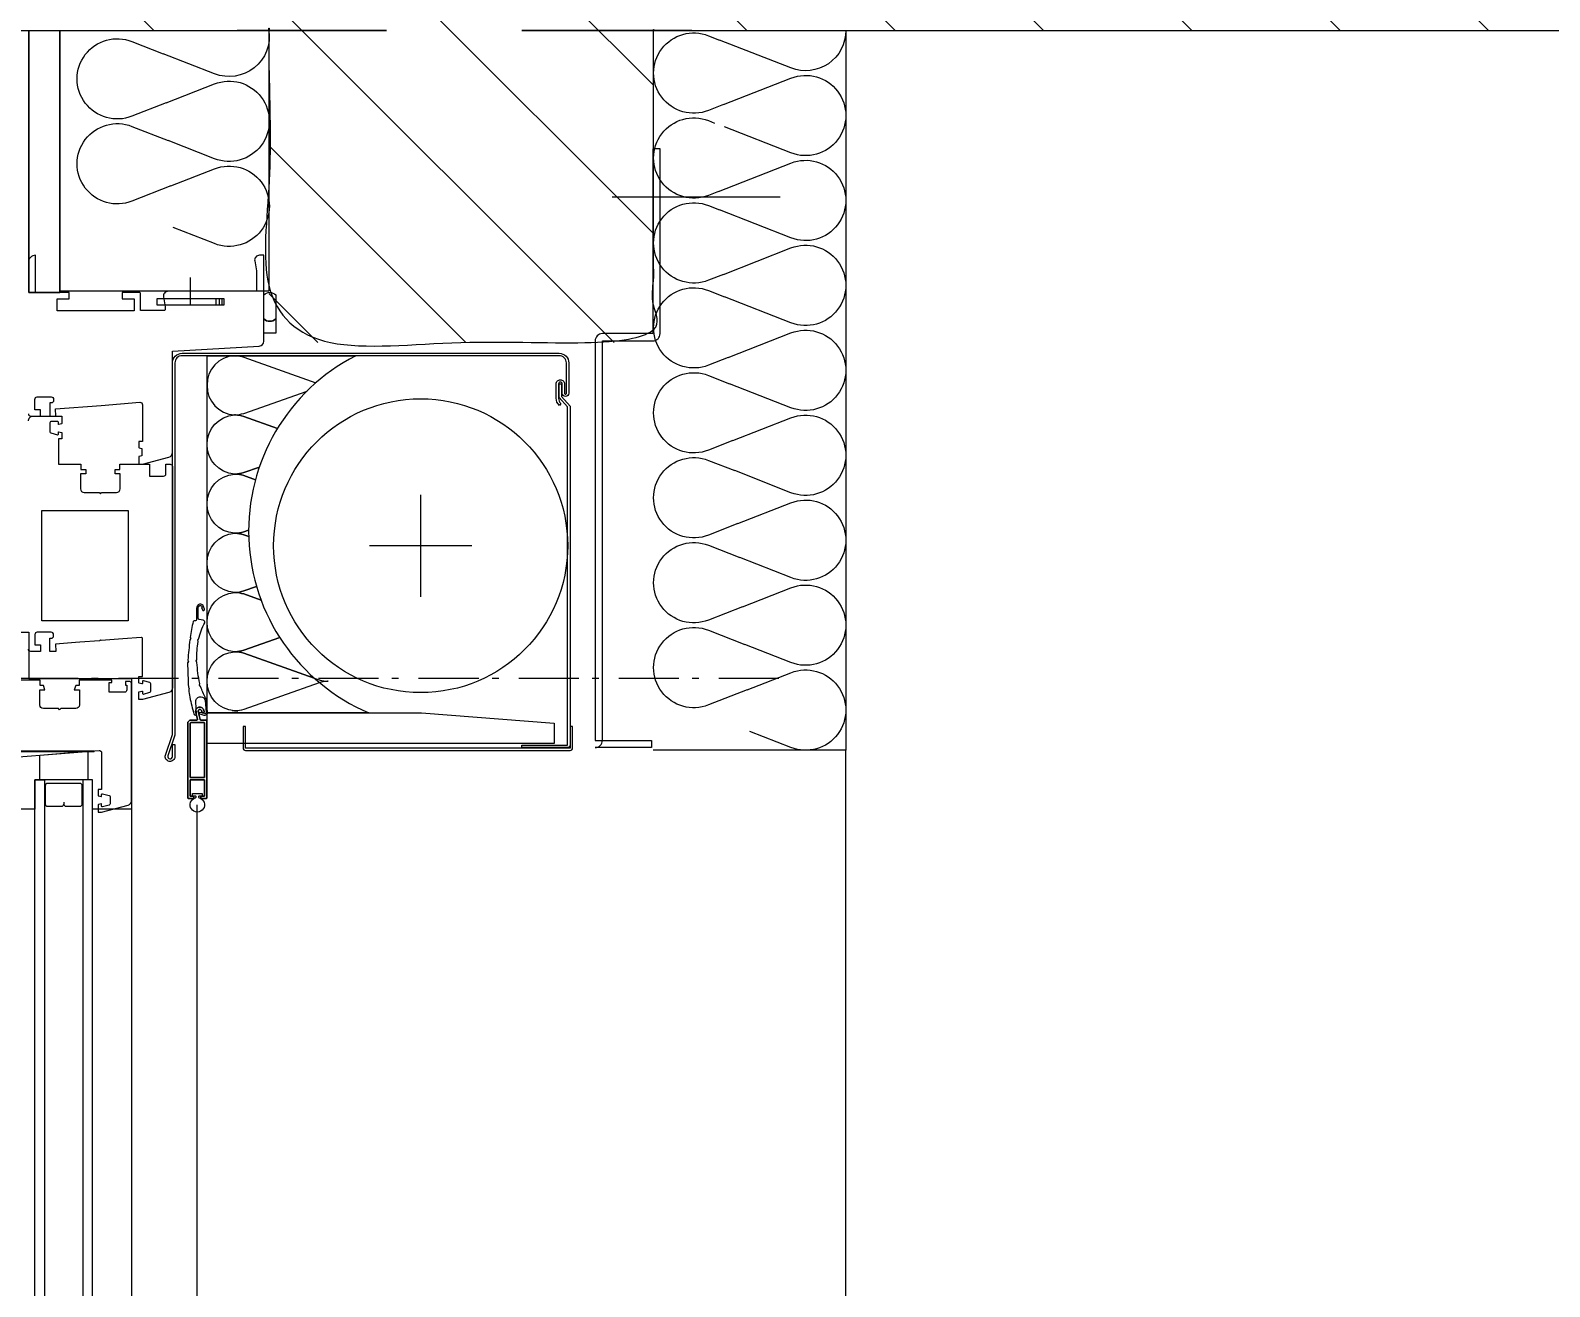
# Model space of a CAD drawing. Header units: centimetres. Extents: x -6341 to 23117, y -10090 to 8065.
# Drawn here: x 17565.6 to 17628.8, y -571.5 to -519.2 of the extents above; entities that cross this region are included whole.
import ezdxf

# ---------------------------------------------------------------- set-up
doc = ezdxf.new("R2010")
doc.units = ezdxf.units.CM
doc.header["$LTSCALE"] = 12.7
doc.header["$PDMODE"] = 1
doc.header["$PDSIZE"] = -2
doc.linetypes.add('Style de ligne -20', pattern=[0.328076, 0.19685, -0.0656, 0.021868, -0.043757])
doc.linetypes.add('VW-01', pattern=[0.83312, 0.41656, -0.41656])
doc.layers.get('0').update_dxf_attribs({"lineweight": 5})
for name, color, linetype, lineweight in [('B BATI-GO-coupé', 7, 'Continuous', 35), ('B Général', 7, 'Continuous', 5), ('C ANNOTATIONS-cotation', 7, 'Continuous', 5), ('FENETRES - vu', 7, 'Continuous', 5), ('Général', 7, 'Continuous', 5)]:
    doc.layers.add(name, color=color, linetype=linetype, lineweight=lineweight)
doc.styles.add('Arial', font='arial.ttf')
doc.styles.add('Eurostile', font='')
doc.styles.get('Eurostile').set_extended_font_data('Eurostile')
doc.dimstyles.new('100é', dxfattribs={"dimtxt": 30.30306, "dimasz": 6.232178, "dimexe": 0, "dimexo": 25, "dimgap": 1, "dimtad": 1, "dimdec": 1, "dimtxsty": 'Arial', "dimblk": 'VW_SLASH', "dimblk1": 'VW_SLASH', "dimblk2": 'VW_SLASH', "dimcen": 0, "dimdle": 10, "dimse1": 1, "dimse2": 1, "dimazin": 0, "dimtfac": 1, "dimtdec": 1, "dimtix": 1, "dimtmove": 0, "dimatfit": 0, "dimldrblk": 'VW_FILLEDARROW', "dimfxl": 1, "dimfrac": 2, "dimtolj": 1, "dimarcsym": 0})

# ---------------------------------------------------------------- blocks, each defined once
blk = doc.blocks.new('loggia+lumon')
at = {"layer": 'B Général', "color": 7, "linetype": 'Continuous', "lineweight": 5}
blk.add_open_spline([(-5356.621, 2497.925), (-5254.145, 2497.925), (-5151.669, 2497.925), (-5151.669, 2498.925), (-5151.669, 2499.925), (-5150.024, 2499.571), (-5149.669, 2497.925), (-5148.919, 2497.925), (-5148.169, 2497.925), (-5148.169, 2506.874), (-5148.169, 2515.822), (-5252.379, 2516.864), (-5356.589, 2517.907)], degree=2, knots=[0, 0, 0, 1, 1, 2, 2, 3, 3, 4, 4, 5, 5, 6, 6, 6], dxfattribs=at)
blk = doc.blocks.new('Groupe-705-1')
at = {"layer": 'FENETRES - vu', "color": 7, "lineweight": 5, "flags": 128}
for points in [[(16022.126, 4895.512, 0.068645), (16022.173, 4895.809, 0.080781), (16022.235, 4895.462), (16023.343, 4892.326, -0.080781), (16023.405, 4891.979, 0.008653), (16023.405, 4891.942, -0.391619), (16022.172, 4890.801)], [(16008.611, 4891.999, -0.076554), (16008.673, 4892.326), (16009.736, 4895.336)], [(16022.04, 4895.264), (16021.002, 4892.326, 0.080781), (16020.94, 4891.98, 0.080781), (16020.877, 4892.326), (16020.347, 4893.826)], [(16022.172, 4890.801, -0.391649), (16020.94, 4891.942, 0.008653), (16020.94, 4891.98, -0.080781), (16021.002, 4892.326), (16022.04, 4895.264)], [(16022.04, 4895.264), (16022.11, 4895.462, 0.012068), (16022.126, 4895.512)], [(16022.229, 4895.482, 0.00473), (16022.235, 4895.462), (16023.343, 4892.326, -0.080781), (16023.405, 4891.979, -0.022561), (16023.412, 4892.078)], [(16011.637, 4893.736), (16011.139, 4892.327, 0.080781), (16011.076, 4891.98, 0.080781), (16011.013, 4892.327), (16010.082, 4894.964)], [(16013.249, 4892.978), (16013.479, 4892.326, -0.080781), (16013.542, 4891.98, 0.008653), (16013.542, 4891.942, -0.391634), (16012.309, 4890.802, -0.391634), (16011.076, 4891.942, 0.008653), (16011.076, 4891.98, -0.080781), (16011.139, 4892.327), (16011.637, 4893.736)], [(16020.347, 4893.826), (16020.877, 4892.326, -0.080781), (16020.94, 4891.98, 0.008653), (16020.94, 4891.942, -0.391634), (16019.707, 4890.801, -0.391634), (16018.474, 4891.942, 0.008653), (16018.474, 4891.98, -0.080781), (16018.536, 4892.326), (16018.792, 4893.05)], [(16013.778, 4892.816), (16013.605, 4892.326, 0.080781), (16013.542, 4891.98, 0.080781), (16013.479, 4892.326), (16013.249, 4892.978)], [(16015.872, 4892.532), (16015.945, 4892.326, -0.080781), (16016.008, 4891.98, 0.008653), (16016.008, 4891.942, -0.391634), (16014.775, 4890.801, -0.391634), (16013.542, 4891.942, 0.008653), (16013.542, 4891.98, -0.080781), (16013.605, 4892.326), (16013.778, 4892.816)], [(16016.145, 4892.536), (16016.07, 4892.326, 0.080781), (16016.008, 4891.98, 0.080781), (16015.945, 4892.326), (16015.872, 4892.532)], [(16018.222, 4892.861), (16018.411, 4892.326, -0.080781), (16018.474, 4891.98, 0.008653), (16018.474, 4891.942, -0.391634), (16017.241, 4890.801, -0.391634), (16016.008, 4891.942, 0.008653), (16016.008, 4891.98, -0.080781), (16016.07, 4892.326), (16016.145, 4892.536)], [(16018.792, 4893.05), (16018.536, 4892.326, 0.080781), (16018.474, 4891.98, 0.080781), (16018.411, 4892.326), (16018.222, 4892.861)], [(16008.61, 4891.962, -0.008471), (16008.611, 4891.999)], [(16008.61, 4891.962, 0.003455), (16008.611, 4891.945)], [(16008.611, 4891.945, 0.409755), (16009.843, 4890.802, 0.408492), (16011.076, 4891.942)], [(16023.412, 4892.078, 0.022561), (16023.405, 4891.979, -0.008653), (16023.405, 4891.942, 0.022591), (16023.412, 4891.843)]]:
    blk.add_lwpolyline(points, format="xyb", dxfattribs=at)
for points in [[(16022.173, 4895.846, 0.008653), (16022.173, 4895.809, 0.008653), (16022.173, 4895.846)], [(16011.076, 4891.98, 0.008653), (16011.076, 4891.942, 0.008653), (16011.076, 4891.98)], [(16013.542, 4891.98, 0.008653), (16013.542, 4891.942, 0.008653), (16013.542, 4891.98)], [(16016.008, 4891.98, 0.008653), (16016.008, 4891.942, 0.008653), (16016.008, 4891.98)], [(16018.474, 4891.98, 0.008653), (16018.474, 4891.942, 0.008653), (16018.474, 4891.98)], [(16020.94, 4891.98, 0.008653), (16020.94, 4891.942, 0.008653), (16020.94, 4891.98)], [(16023.405, 4891.979, 0.008653), (16023.405, 4891.942, 0.008653), (16023.405, 4891.979)]]:
    blk.add_lwpolyline(points, format="xyb", close=True, dxfattribs=at)
blk = doc.blocks.new('Groupe-706-1')
at = {"layer": 'FENETRES - vu', "lineweight": 5, "flags": 128}
blk.add_lwpolyline([(16023.485, 4890.801), (16008.611, 4890.801), (16008.611, 4896.988, 0.290703), (16016.221, 4892.538, 0.290703), (16023.485, 4897.534)], format="xyb", close=True, dxfattribs=at)
at = {"layer": 'FENETRES - vu', "color": 7}
blk.add_blockref('Groupe-705-1', (0, 0), dxfattribs=at)
blk = doc.blocks.new('Groupe-707-1')
at = {"layer": 'FENETRES - vu', "lineweight": 5}
for p, q in [((16016.525, 4901.819), (16016.525, 4897.569)), ((16018.65, 4899.694), (16014.4, 4899.694))]:
    blk.add_line(p, q, dxfattribs=at)
at = {"layer": 'FENETRES - vu', "lineweight": 5, "flags": 128}
blk.add_lwpolyline([(16024.76, 4905.251), (16024.76, 4890.801), (16023.485, 4890.801), (16023.485, 4899.726), (16023.91, 4905.251)], close=True, dxfattribs=at)
at = {"layer": 'FENETRES - vu', "lineweight": 5}
blk.add_circle((16016.525, 4899.694), 6.12, dxfattribs=at)
at = {"layer": 'FENETRES - vu', "color": 7}
blk.add_blockref('Groupe-706-1', (0, 0), dxfattribs=at)
blk = doc.blocks.new('Groupe-710-1')
at = {"layer": 'B BATI-GO-coupé', "linetype": 'Continuous', "lineweight": 5}
blk.add_line((16025.042, 4917.377), (16238.06, 4917.377), dxfattribs=at)
at = {"layer": 'B Général', "color": 7, "lineweight": 5}
for p, q in [((16001.991, 4907.662), (16001.991, 4914.662)), ((16027.14, 4887.662), (16233.06, 4887.662))]:
    blk.add_line(p, q, dxfattribs=at)
at = {"layer": 'B Général', "color": 7, "linetype": 'Continuous', "lineweight": 5}
for p, q in [((16006.499, 4891.426), (16006.249, 4891.426)), ((16006.499, 4891.315), (16006.249, 4891.315)), ((16006.499, 4891.18), (16006.249, 4891.18)), ((16078.82, 4890.395), (16027.32, 4890.395))]:
    blk.add_line(p, q, dxfattribs=at)
at = {"layer": 'B Général', "lineweight": 5}
blk.add_line((16006.499, 4890.114), (16005.36, 4890.114), dxfattribs=at)
at = {"layer": 'B Général', "color": 7, "lineweight": 5, "flags": 128}
for points in [[(15999.991, 4909.362), (16007.691, 4909.362), (16007.691, 4907.259, 0.414214), (16007.991, 4906.959), (16024.637, 4906.959), (16024.637, 4909.302), (16024.937, 4909.302), (16024.937, 4906.959, 0.414214), (16024.637, 4907.259), (16007.991, 4907.259), (16007.991, 4909.362, 0.414214), (16007.691, 4909.662), (15999.991, 4909.662)], [(16006.079, 4893.662), (16007.079, 4893.662, -0.4), (16007.079, 4893.162), (16006.079, 4893.162, -0.4), (16006.079, 4893.662)]]:
    blk.add_lwpolyline(points, format="xyb", close=True, dxfattribs=at)
at = {"layer": 'B Général', "color": 7, "linetype": 'Continuous', "lineweight": 5, "flags": 128}
for points in [[(16008.611, 4889.762, 0.414214), (16008.911, 4889.462), (16024.411, 4889.462), (16025.279, 4889.167, 0.463007), (16025.409, 4889.246, 0.463007), (16025.311, 4889.362), (16024.811, 4889.362), (16024.811, 4889.462), (16025.311, 4889.462, -0.463007), (16025.508, 4889.23, -0.463007), (16025.246, 4889.073), (16024.394, 4889.362), (16008.911, 4889.362, -0.414214), (16008.511, 4889.762), (16008.511, 4905.462, -0.414214), (16008.911, 4905.862), (16010.171, 4905.862, -0.414214), (16010.311, 4905.722, -0.414214), (16010.171, 4905.583), (16009.786, 4905.583, 0.414214), (16009.711, 4905.508, 0.414214), (16009.786, 4905.433), (16010.386, 4905.433, 0.2215), (16010.605, 4905.535), (16010.681, 4905.47, -0.2215), (16010.386, 4905.333), (16009.786, 4905.333, -0.414214), (16009.611, 4905.508, -0.414214), (16009.786, 4905.683), (16010.171, 4905.683, 0.414214), (16010.211, 4905.722, 0.414214), (16010.171, 4905.762), (16008.911, 4905.762, 0.414214), (16008.611, 4905.462)], [(16010.745, 4905.812), (16010.347, 4905.458), (16009.786, 4905.458), (16009.786, 4905.558), (16010.308, 4905.558), (16010.707, 4905.912), (16024.837, 4905.912, -0.414214), (16024.937, 4905.812), (16024.937, 4903.912), (16024.837, 4903.912), (16024.837, 4905.812)], [(16024.953, 4894.167), (16024.953, 4892.405, -0.414214), (16024.95, 4892.402), (16024.053, 4892.402), (16024.053, 4892.302), (16024.95, 4892.302, 0.414214), (16025.053, 4892.405), (16025.053, 4894.167), (16025.053, 4905.921, 0.414214), (16024.953, 4906.021), (16024.053, 4906.021), (16024.053, 4905.921), (16024.953, 4905.921)], [(16007.079, 4893.662), (16007.679, 4893.662), (16007.679, 4893.162), (16007.079, 4893.162, 0.4)], [(16023.816, 4890.795, 0.414214), (16023.786, 4890.765), (16023.786, 4890.542, -0.365338), (16023.758, 4890.509), (16023.428, 4890.425, -0.414214), (16023.348, 4890.505, -0.414214), (16023.428, 4890.585), (16023.459, 4890.585, 0.414214), (16023.489, 4890.615), (16023.489, 4890.645, 0.414214), (16023.459, 4890.675), (16023.428, 4890.675, 0.414214), (16023.253, 4890.5, 0.414214), (16023.428, 4890.325), (16023.747, 4890.407, -0.464839), (16023.786, 4890.374), (16023.786, 4890.145, 0.414214), (16023.936, 4889.995), (16027.023, 4889.995, 0.414214), (16027.053, 4890.025), (16027.053, 4890.205, 0.414214), (16027.013, 4890.245), (16026.993, 4890.245, 0.414214), (16026.953, 4890.205), (16026.953, 4890.095), (16026.277, 4890.095), (16026.277, 4890.695), (16026.953, 4890.695), (16026.953, 4890.585, 0.414214), (16026.993, 4890.545), (16027.013, 4890.545, 0.414214), (16027.053, 4890.585), (16027.053, 4890.765, 0.414214), (16027.023, 4890.795)], [(16023.786, 4890.145), (16023.786, 4890.374, 0.464839), (16023.747, 4890.407), (16023.428, 4890.325, -0.414214), (16023.253, 4890.5, -0.414214), (16023.428, 4890.675), (16023.459, 4890.675, -0.414214), (16023.489, 4890.645), (16023.489, 4890.615, -0.414214), (16023.459, 4890.585), (16023.428, 4890.585, 0.414214), (16023.348, 4890.505, 0.414214), (16023.428, 4890.425), (16023.758, 4890.509, 0.365338), (16023.786, 4890.542), (16023.786, 4890.765, -0.414214), (16023.816, 4890.795), (16027.023, 4890.795, -0.414214), (16027.053, 4890.765), (16027.053, 4890.585, -0.414214), (16027.013, 4890.545), (16026.993, 4890.545, -0.414214), (16026.953, 4890.585), (16026.953, 4890.695), (16026.277, 4890.695), (16026.277, 4890.095), (16026.953, 4890.095), (16026.953, 4890.205, -0.414214), (16026.993, 4890.245), (16027.013, 4890.245, -0.414214), (16027.053, 4890.205), (16027.053, 4890.025, -0.414214), (16027.023, 4889.995), (16023.936, 4889.995, -0.414214)], [(16023.936, 4890.095, -0.414214), (16023.886, 4890.145), (16023.886, 4890.662, -0.414214), (16023.92, 4890.695), (16026.177, 4890.695), (16026.177, 4890.095)], [(16026.177, 4890.095), (16026.177, 4890.695), (16023.92, 4890.695, 0.414214), (16023.886, 4890.662), (16023.886, 4890.145, 0.414214), (16023.936, 4890.095)], [(16026.853, 4890.195), (16026.853, 4890.595), (16026.953, 4890.595), (16026.953, 4890.475, 0.414214), (16026.983, 4890.445), (16027, 4890.445, 0.344183), (16027.029, 4890.468, -0.52416), (16027.49, 4890.642, -0.52416), (16027.49, 4890.148, -0.52416), (16027.029, 4890.322, 0.344183), (16027, 4890.345), (16026.983, 4890.345, 0.414214), (16026.953, 4890.315), (16026.953, 4890.195)]]:
    blk.add_lwpolyline(points, format="xyb", close=True, dxfattribs=at)
for points in [[(15995.06, 4884.678), (15995.06, 4893.378), (16005.929, 4893.378), (16005.929, 4884.678)], [(16006.499, 4891.512), (16006.249, 4891.512), (16006.249, 4888.716), (16006.499, 4888.716)], [(16019.659, 4883.922), (16015.059, 4883.922), (16015.059, 4887.522), (16019.659, 4887.522)], [(16026.524, 4885.637), (16026.524, 4885.607), (16027.284, 4885.607), (16027.284, 4885.637)], [(15995.06, 4883.378), (15995.06, 4884.678), (16005.979, 4884.678), (16005.979, 4883.378)], [(16027.284, 4884.037), (16027.284, 4884.067), (16026.524, 4884.067), (16026.524, 4884.037)]]:
    blk.add_lwpolyline(points, close=True, dxfattribs=at)
for points in [[(16011.029, 4883.362, 0.414214), (16011.129, 4883.462), (16011.129, 4883.862), (16010.859, 4883.862), (16010.859, 4883.632), (16010.429, 4883.632, -0.414214), (16010.329, 4883.732), (16010.329, 4884.312, -0.414214), (16010.429, 4884.412), (16010.479, 4884.412, -0.414214), (16010.579, 4884.312), (16010.579, 4884.262), (16011.129, 4884.262), (16011.129, 4884.512), (16010.829, 4884.486), (16010.679, 4886.39), (16010.552, 4888.004, -0.437409), (16010.651, 4888.112), (16012.179, 4888.112), (16012.179, 4887.962), (16012.429, 4887.962, 0.339454), (16012.448, 4887.977), (16012.478, 4888.087), (16012.779, 4888.087), (16012.809, 4887.977, 0.339454), (16012.828, 4887.962), (16013.129, 4887.962), (16013.129, 4888.112), (16012.833, 4889.214, 0.339454), (16012.64, 4889.362), (16008.429, 4889.362), (16008.211, 4892.974, 0.396669), (16008.011, 4893.162), (16004.429, 4893.162), (16004.429, 4892.982, 0.468969), (16004.665, 4892.786), (16005.079, 4892.862), (16005.929, 4892.862), (16005.929, 4889.362), (16005.929, 4889.182, 0.468969), (16006.165, 4888.986), (16006.579, 4889.062), (16006.679, 4889.062, -0.414214), (16006.729, 4889.012), (16006.729, 4888.032), (16006.029, 4888.032, 0.414214), (16005.979, 4887.982), (16005.979, 4887.262), (16006.249, 4887.262), (16006.249, 4887.762), (16006.749, 4887.762), (16006.749, 4886.362), (16006.749, 4884.562), (16006.249, 4884.562), (16006.249, 4885.062), (16005.979, 4885.062), (16005.979, 4883.662), (16004.429, 4883.662, 0.414214), (16004.729, 4883.362)], [(16019.084, 4890.606), (16019.093, 4890.577), (16019.095, 4890.577), (16019.193, 4890.608, 0.414174), (16019.223, 4890.665, 0.414185), (16019.167, 4890.694), (16019.057, 4890.66, 0.414201), (16018.965, 4890.484, 0.331865), (16019.13, 4890.365), (16019.61, 4890.368, -0.41404), (16019.66, 4890.319), (16019.652, 4890.28, 0.058942), (16019.652, 4890.268, 0.330261), (16019.689, 4890.222, 0.022246), (16020.347, 4890.099), (16020.397, 4890.122), (16020.447, 4890.084, 0.008901), (16021.293, 4890.004), (16021.343, 4890.03), (16021.393, 4889.997, 0.495603), (16021.407, 4889.991, 0.01102), (16022.416, 4890.028), (16022.466, 4890.062), (16022.516, 4890.037, 0.034922), (16022.835, 4890.088, 0.026569), (16023.54, 4890.258), (16023.547, 4890.26, 0.321867), (16023.581, 4890.307, 0.401241), (16023.533, 4890.357), (16023.034, 4890.336), (16023.01, 4890.335, -0.424456), (16022.813, 4890.524), (16022.813, 4890.551, -0.341677), (16022.97, 4890.722), (16023.457, 4890.764, -0.538894), (16023.52, 4890.686), (16023.519, 4890.682), (16023.474, 4890.512, 0.49336), (16023.503, 4890.474, 0.339236), (16023.532, 4890.497), (16023.577, 4890.666), (16023.577, 4890.67, 0.530516), (16023.452, 4890.824), (16022.962, 4890.782, 0.114166), (16022.858, 4890.739, -0.042765), (16022.394, 4890.535), (16022.34, 4890.485), (16022.268, 4890.495, -0.037634), (16021.386, 4890.381), (16021.326, 4890.348), (16021.274, 4890.375, -0.05236), (16020.515, 4890.431), (16020.46, 4890.412), (16020.418, 4890.452, -0.061865), (16019.731, 4890.706, 0.438041), (16019.631, 4890.644), (16019.597, 4890.468, -0.357418), (16019.548, 4890.428), (16019.129, 4890.425, -0.333034), (16019.022, 4890.502, -0.414252), (16019.075, 4890.603), (16019.084, 4890.606)], [(16011.329, 4883.362, -0.414214), (16011.129, 4883.562), (16011.129, 4884.762), (16011.429, 4884.762, -0.339454), (16011.448, 4884.747), (16011.478, 4884.637, -0.493145), (16011.459, 4884.612), (16011.384, 4884.612, 0.414214), (16011.354, 4884.582), (16011.354, 4884.312, 0.414214), (16011.404, 4884.262), (16011.781, 4884.262, 0.339454), (16011.829, 4884.299), (16011.903, 4884.574, 0.493145), (16011.874, 4884.612), (16011.799, 4884.612, -0.493145), (16011.779, 4884.637), (16011.809, 4884.747, -0.339454), (16011.828, 4884.762), (16012.079, 4884.762), (16012.079, 4884.612), (16013.129, 4884.612), (16013.129, 4885.552), (16013.349, 4885.552), (16013.349, 4885.752), (16013.529, 4885.752), (16013.529, 4885.537), (16014.159, 4885.537, 0.414214), (16014.309, 4885.687), (16014.309, 4886.312), (16014.359, 4886.362), (16014.309, 4886.412), (16014.309, 4887.037, 0.414214), (16014.159, 4887.187), (16013.529, 4887.187), (16013.529, 4886.972), (16013.349, 4886.972), (16013.349, 4887.172), (16013.129, 4887.172), (16013.129, 4888.322), (16013.129, 4888.412), (16013.629, 4888.412), (16013.629, 4888.992, 0.414214), (16013.529, 4889.092), (16013.129, 4889.092), (16013.129, 4889.262, -0.414214), (16013.229, 4889.362), (16014.129, 4889.362), (16022.44, 4889.362, -0.339454), (16022.633, 4889.214), (16022.929, 4888.112), (16022.929, 4887.962), (16022.628, 4887.962, -0.339454), (16022.609, 4887.977), (16022.579, 4888.087, -0.493145), (16022.599, 4888.112), (16022.674, 4888.112, 0.493145), (16022.703, 4888.15), (16022.629, 4888.425, 0.339454), (16022.581, 4888.462), (16022.277, 4888.462, 0.339454), (16022.228, 4888.425), (16022.155, 4888.15, 0.493145), (16022.184, 4888.112), (16022.259, 4888.112, -0.493145), (16022.278, 4888.087), (16022.248, 4887.977, -0.339454), (16022.229, 4887.962), (16021.979, 4887.962), (16021.979, 4888.112), (16020.397, 4888.112, 0.437459), (16020.347, 4888.058), (16020.408, 4887.292), (16020.422, 4887.112), (16020.479, 4886.39), (16020.451, 4886.362), (16020.484, 4886.33), (16020.548, 4885.512), (16020.562, 4885.332), (16020.629, 4884.486), (16020.929, 4884.512), (16020.929, 4884.262), (16020.379, 4884.262), (16020.379, 4884.312, 0.414214), (16020.279, 4884.412), (16020.229, 4884.412, 0.414214), (16020.129, 4884.312), (16020.129, 4883.732, 0.414214), (16020.229, 4883.632), (16020.659, 4883.632), (16020.659, 4883.862), (16020.929, 4883.862), (16020.929, 4883.462, -0.414214), (16020.829, 4883.362)], [(16025.329, 4882.786), (16025.052, 4886.304, -0.209139), (16025.078, 4886.38, -0.209139), (16025.151, 4886.412), (16026.679, 4886.412), (16026.679, 4886.262), (16026.929, 4886.262, 0.339454), (16026.948, 4886.277), (16026.978, 4886.387, 0.233167), (16026.974, 4886.404, 0.233167), (16026.959, 4886.412), (16026.884, 4886.412, -0.233167), (16026.86, 4886.424, -0.233167), (16026.855, 4886.45), (16026.928, 4886.725, -0.339454), (16026.977, 4886.762), (16027.281, 4886.762, -0.339454), (16027.329, 4886.725), (16027.403, 4886.45, -0.233167), (16027.397, 4886.424, -0.233167), (16027.374, 4886.412), (16027.299, 4886.412, 0.233167), (16027.283, 4886.404, 0.233167), (16027.279, 4886.387), (16027.309, 4886.277, 0.339454), (16027.328, 4886.262), (16027.629, 4886.262), (16027.629, 4886.412), (16027.333, 4887.514, 0.339454), (16027.14, 4887.662), (16022.279, 4887.662, 0.198912), (16022.208, 4887.633, 0.198912), (16022.179, 4887.562), (16022.179, 4887.412), (16022.329, 4887.412), (16022.329, 4887.462), (16022.529, 4887.462, -0.414214), (16022.629, 4887.362), (16022.629, 4886.732), (16022.229, 4886.732), (16022.229, 4886.832), (16022.129, 4886.832), (16022.129, 4885.472), (16022.349, 4885.472), (16022.349, 4885.338), (16022.529, 4885.272), (16022.529, 4885.487), (16023.159, 4885.487, -0.414214), (16023.309, 4885.337), (16023.309, 4884.712), (16023.359, 4884.662), (16023.309, 4884.612), (16023.309, 4883.987, -0.414214), (16023.159, 4883.837), (16022.529, 4883.837), (16022.529, 4884.052), (16022.349, 4883.987), (16022.349, 4883.852), (16022.129, 4883.852), (16022.129, 4883.062)]]:
    blk.add_lwpolyline(points, format="xyb", dxfattribs=at)
at = {"layer": 'B Général', "lineweight": 5, "flags": 128}
for points in [[(16027.503, 4886.037), (16026.272, 4886.037), (16026.272, 4883.637), (16027.503, 4883.637), (16027.503, 4881.662), (16020.129, 4881.662), (16020.129, 4883.378), (16022.06, 4883.378), (16022.06, 4887.662), (16027.503, 4887.662)], [(16025.088, 4885.837), (16026.272, 4885.837), (16026.272, 4883.837), (16025.246, 4883.837)]]:
    blk.add_lwpolyline(points, close=True, dxfattribs=at)
at = {"layer": 'B Général', "color": 7, "lineweight": 5, "flags": 128}
for points in [[(16026.272, 4886.037), (16026.272, 4885.637), (16232.272, 4885.637), (16232.272, 4886.037)], [(16027.284, 4885.637), (16027.284, 4885.607), (16026.524, 4885.607), (16026.524, 4885.637)], [(16026.272, 4883.637), (16026.272, 4884.037), (16232.272, 4884.037), (16232.272, 4883.637)]]:
    blk.add_lwpolyline(points, close=True, dxfattribs=at)
blk.add_lwpolyline([(16027.211, 4884.837), (16027.284, 4884.837, 0.414214), (16027.379, 4884.932), (16027.379, 4885.512, 0.414214), (16027.284, 4885.607), (16026.524, 4885.607, 0.414214), (16026.429, 4885.512), (16026.429, 4884.162, 0.414214), (16026.524, 4884.067), (16027.284, 4884.067, 0.414214), (16027.379, 4884.162), (16027.379, 4884.742, 0.414214), (16027.284, 4884.837)], format="xyb", dxfattribs=at)
blk.add_lwpolyline([(15995.06, 4883.378), (16005.979, 4883.378), (16005.979, 4884.678), (15995.06, 4884.678)], dxfattribs=at)
at = {"layer": 'FENETRES - vu', "color": 7}
blk.add_blockref('Groupe-707-1', (0, 0), dxfattribs=at)
blk = doc.blocks.new('Groupe-711-1')
at = {"layer": 'B Général', "color": 7, "linetype": 'Continuous', "lineweight": 5}
for p, q in [((15995.061, 4917.391), (16025.043, 4917.391)), ((15995.061, 4912.115), (15995.061, 4917.391)), ((16025.043, 4917.389), (16025.043, 4909.366)), ((16012.97, 4911.674), (16013.397, 4912.765)), ((16016.508, 4911.674), (16017.017, 4912.974)), ((16020.046, 4911.674), (16020.637, 4913.183)), ((15995.281, 4911.674), (15995.463, 4912.139)), ((16002.356, 4911.674), (16002.538, 4912.139)), ((16005.894, 4911.674), (16006.158, 4912.347)), ((16009.432, 4911.674), (16009.778, 4912.556)), ((15998.819, 4911.674), (15998.919, 4911.93)), ((15995.061, 4888.921), (15995.061, 4893.375)), ((15995.522, 4887.677), (15996.031, 4888.977)), ((15999.06, 4887.677), (15999.651, 4889.185))]:
    blk.add_line(p, q, dxfattribs=at)
at = {"layer": 'B Général', "color": 7, "linetype": 'Continuous', "lineweight": 5, "flags": 128}
for points in [[(15995.061, 4917.391, -0.248596), (15996.448, 4916.665, -0.248596), (15996.626, 4915.109), (15995.463, 4912.139)], [(15998.153, 4912.294), (15997.05, 4915.109, -0.335878), (15997.597, 4917.052, -0.335878), (15999.617, 4917.052, -0.335878), (16000.164, 4915.109), (15999.082, 4912.347)], [(16001.769, 4912.094), (16000.588, 4915.109, -0.335878), (16001.135, 4917.052, -0.335878), (16003.154, 4917.052, -0.335878), (16003.702, 4915.109), (16002.538, 4912.139)], [(16005.228, 4912.294), (16004.125, 4915.109, -0.335878), (16004.673, 4917.052, -0.335878), (16006.692, 4917.052, -0.335878), (16007.24, 4915.109), (16006.158, 4912.347)], [(16008.688, 4912.493), (16007.663, 4915.109, -0.335878), (16008.211, 4917.052, -0.335878), (16010.23, 4917.052, -0.335878), (16010.778, 4915.109), (16009.778, 4912.556)], [(16012.148, 4912.693), (16011.201, 4915.109, -0.335878), (16011.749, 4917.052, -0.335878), (16013.768, 4917.052, -0.335878), (16014.316, 4915.109), (16013.397, 4912.765)], [(16015.607, 4912.892), (16014.739, 4915.109, -0.335878), (16015.287, 4917.052, -0.335878), (16017.306, 4917.052, -0.335878), (16017.854, 4915.109), (16017.017, 4912.974)], [(16019.067, 4913.092), (16018.277, 4915.109, -0.335878), (16018.825, 4917.052, -0.335878), (16020.844, 4917.052, -0.335878), (16021.392, 4915.109), (16020.637, 4913.183)], [(16022.527, 4913.292), (16021.815, 4915.109, -0.335878), (16022.362, 4917.052, -0.335878), (16024.382, 4917.052, -0.335878), (16024.929, 4915.109), (16024.257, 4913.391)], [(16012.148, 4912.693), (16012.547, 4911.674, -0.335878), (16011.999, 4909.73, -0.335878), (16009.98, 4909.73, -0.335878), (16009.432, 4911.674)], [(16015.607, 4912.892), (16016.085, 4911.674, -0.335878), (16015.537, 4909.73, -0.335878), (16013.518, 4909.73, -0.335878), (16012.97, 4911.674)], [(16019.067, 4913.092), (16019.623, 4911.674, -0.335878), (16019.075, 4909.73, -0.335878), (16017.056, 4909.73, -0.335878), (16016.508, 4911.674)], [(16022.527, 4913.292), (16023.16, 4911.674, -0.335878), (16022.613, 4909.73, -0.335878), (16020.593, 4909.73, -0.335878), (16020.046, 4911.674)], [(15998.153, 4912.294), (15998.395, 4911.674, -0.335878), (15997.848, 4909.73, -0.335878), (15995.828, 4909.73, -0.335878), (15995.281, 4911.674)], [(16001.769, 4912.094), (16001.933, 4911.674, -0.335878), (16001.386, 4909.73, -0.335878), (15999.366, 4909.73, -0.335878), (15998.819, 4911.674)], [(16005.228, 4912.294), (16005.471, 4911.674, -0.335878), (16004.923, 4909.73, -0.335878), (16002.904, 4909.73, -0.335878), (16002.356, 4911.674)], [(16008.688, 4912.493), (16009.009, 4911.674, -0.335878), (16008.461, 4909.73, -0.335878), (16006.442, 4909.73, -0.335878), (16005.894, 4911.674)], [(15995.061, 4893.375, -0.267898), (15996.618, 4892.765, -0.267898), (15996.868, 4891.111), (15996.031, 4888.977)], [(15998.081, 4889.095), (15997.291, 4891.111, -0.335878), (15997.838, 4893.055, -0.335878), (15999.858, 4893.055, -0.335878), (16000.405, 4891.111), (15999.651, 4889.185)], [(16001.541, 4889.294), (16000.829, 4891.111, -0.335878), (16001.376, 4893.055, -0.335878), (16003.396, 4893.055, -0.335878), (16003.943, 4891.111), (16003.27, 4889.394)], [(16001.541, 4889.294), (16002.174, 4887.677, -0.335878), (16001.627, 4885.733, -0.335878), (15999.607, 4885.733, -0.335878), (15999.06, 4887.677)], [(15998.081, 4889.095), (15998.636, 4887.677, -0.335878), (15998.089, 4885.733, -0.335878), (15996.07, 4885.733, -0.335878), (15995.522, 4887.677)]]:
    blk.add_lwpolyline(points, format="xyb", dxfattribs=at)
blk = doc.blocks.new('Groupe-762-1')
at = {"layer": 'B Général', "linetype": 'Continuous', "lineweight": 5}
h = blk.add_hatch(dxfattribs=at)
h.set_pattern_fill('45_0_15_52', style=0, pattern_type=2)
h.set_pattern_definition([(45, (0, 0), (3.5277778, -2.6458333), [])])
h.paths.add_polyline_path([(16836.06, 3263.389), (16839.073, 3263.389), (16839.073, 3247.389), (16738.56, 3247.389), (16738.56, 3263.392), (16806.06, 3263.392), (16806.06, 3786.445), (16811.06, 3786.445), (16811.06, 4134.323), (16549.06, 4134.323), (16549.06, 3541.432), (16561.877, 3541.432), (16561.877, 3525.432), (16559.16, 3525.432), (16559.16, 3525.292), (16549.06, 3525.292), (16549.06, 3525.389), (16548.876, 3525.389), (16548.876, 3320.48), (16546.876, 3320.48), (16546.985, 3320.089), (16547.134, 3319.738), (16547.324, 3319.428), (16547.554, 3319.158), (16547.824, 3318.928), (16548.134, 3318.738), (16548.485, 3318.589), (16548.876, 3318.48), (16548.876, 3316.98), (16530.979, 3316.98), (16528.895, 3525.4), (16528.904, 3525.429), (16528.895, 3525.429), (16528.895, 3525.432), (16528.877, 3525.432), (16528.877, 3525.434), (16528.877, 3745.716), (16528.895, 3745.716), (16528.895, 3804.818), (16529.078, 3804.818), (16529.078, 4134.323), (16272.061, 4134.323), (16272.061, 3541.432), (16284.877, 3541.432), (16284.877, 3525.432), (16282.06, 3525.432), (16282.06, 3525.392), (16251.895, 3525.392), (16251.895, 3525.4), (16251.922, 3525.429), (16251.895, 3525.429), (16251.895, 3525.432), (16244.186, 3525.432), (16244.006, 3529.758), (16242.044, 3529.758), (16242.044, 3541.402), (16251.877, 3541.402), (16251.877, 3541.429), (16251.846, 3541.429), (16251.846, 3804.818), (16252.03, 3804.818), (16252.03, 4208.406), (15995.061, 4208.406), (15995.061, 3541.432), (16007.877, 3541.432), (16007.877, 3525.432), (16005.16, 3525.432), (16005.16, 3525.292), (15994.876, 3525.292), (15994.876, 3320.48), (15992.876, 3320.48), (15992.985, 3320.089), (15993.135, 3319.738), (15993.324, 3319.428), (15993.554, 3319.157), (15993.824, 3318.928), (15994.135, 3318.738), (15994.485, 3318.589), (15994.876, 3318.48), (15994.876, 3316.98), (15976.979, 3316.98), (15974.878, 3525.332), (15974.876, 3525.332), (15974.876, 3804.818), (15975.06, 3804.818), (15975.06, 4208.406), (15718.033, 4208.406), (15718.033, 3541.392), (15730.7, 3541.392), (15730.7, 3525.424), (15550.573, 3525.424), (15550.573, 3541.424), (15693.06, 3541.424), (15693.06, 4893.389), (15551.332, 4893.389), (15551.332, 4909.373), (15552.091, 4909.373), (15552.09, 4909.395), (15698.06, 4909.389), (15699.998, 5119.917), (15718.061, 5119.971), (15718.061, 5117.802), (15717.607, 5117.618), (15717.216, 5117.397), (15716.888, 5117.14), (15716.623, 5116.846), (15716.422, 5116.516), (15716.283, 5116.15), (15716.208, 5115.747), (15716.195, 5115.308), (15718.061, 5115.307), (15718.06, 4909.386), (15731.053, 4909.386), (15731.053, 4893.386), (15718.061, 4893.386), (15718.06, 4689.103), (15718.033, 4689.103), (15718.033, 4226.332), (15975.06, 4226.332), (15975.06, 4909.486), (15975.062, 4909.486), (15977.163, 5117.838), (15995.06, 5117.838), (15995.06, 5116.338), (15994.669, 5116.229), (15994.318, 5116.08), (15994.008, 5115.89), (15993.738, 5115.66), (15993.508, 5115.39), (15993.318, 5115.08), (15993.169, 5114.729), (15993.06, 5114.338), (15995.06, 5114.338), (15995.06, 4909.486), (15995.061, 4909.486), (15995.061, 4909.386), (16005.061, 4909.386), (16005.061, 4909.385), (16008.061, 4909.386), (16008.061, 4893.386), (15995.061, 4893.386), (15995.061, 4893.363), (15995.061, 4226.332), (16252.03, 4226.332), (16252.03, 4893.389), (16252.061, 4893.389), (16252.061, 4909.384), (16252.061, 4909.386), (16252.079, 4909.386), (16252.079, 4909.389), (16252.106, 4909.389), (16252.079, 4909.418), (16254.163, 5117.838), (16272.06, 5117.838), (16272.06, 5116.338), (16271.669, 5116.229), (16271.318, 5116.08), (16271.007, 5115.89), (16270.737, 5115.661), (16270.507, 5115.39), (16270.318, 5115.08), (16270.169, 5114.729), (16270.06, 5114.338), (16272.06, 5114.338), (16272.06, 4909.389), (16282.061, 4909.389), (16282.061, 4909.385), (16285.061, 4909.386), (16285.061, 4893.386), (16272.061, 4893.386), (16272.061, 4300.34), (16529.079, 4300.34), (16529.079, 4689.101), (16529.06, 4689.101), (16529.061, 4909.384), (16529.061, 4909.386), (16529.079, 4909.386), (16529.079, 4909.389), (16529.088, 4909.389), (16529.079, 4909.417), (16531.163, 5117.837), (16549.06, 5117.837), (16549.06, 5116.337), (16548.669, 5116.229), (16548.318, 5116.08), (16548.007, 5115.89), (16547.737, 5115.66), (16547.507, 5115.39), (16547.318, 5115.08), (16547.169, 5114.729), (16547.06, 5114.337), (16549.06, 5114.337), (16549.06, 4909.389), (16549.06, 4909.389), (16549.06, 4909.383), (16562.061, 4909.386), (16562.061, 4893.386), (16549.061, 4893.386), (16549.06, 4689.101), (16549.06, 4689.101), (16549.06, 4300.34), (16811.06, 4300.34), (16811.06, 4689.102), (16811.06, 4689.131), (16811.06, 4887.791), (16797.073, 4887.791), (16797.073, 4899.791), (16806.06, 4899.791), (16806.06, 4909.389), (16806.06, 4909.389), (16809.186, 5117.839), (16826.06, 5117.839), (16826.073, 5112.386), (16825.682, 5112.277), (16825.331, 5112.127), (16825.021, 5111.938), (16824.75, 5111.708), (16824.521, 5111.438), (16824.331, 5111.127), (16824.182, 5110.777), (16824.073, 5110.386), (16826.073, 5110.386), (16826.06, 4909.389), (17002.06, 4909.389), (17002.06, 5445.389), (17579, 5445.389), (17579, 5425.389), (17398.06, 5425.389), (17398.06, 4909.389), (17579, 4909.389), (17579, 4884.389), (17449.06, 4884.389), (17449.06, 3272.291), (17579, 3272.291), (17579, 3247.389), (17032.709, 3247.389), (17032.709, 3247.393), (17024.813, 3247.393), (17024.633, 3251.705), (17022.671, 3251.705), (17022.672, 3263.39), (17088.06, 3263.389), (17088.06, 3766.445), (16826.06, 3766.445), (16826.06, 3263.392), (16836.06, 3263.392)])
h.paths.add_polyline_path([(17108.06, 3736.445), (17108.06, 3272.291), (17429.06, 3272.291), (17429.06, 4884.389), (17152.06, 4884.389), (17152.06, 4430.389), (17169.06, 4430.389), (17169.06, 4380.389), (17152.06, 4380.389), (17152.06, 3786.445), (17189.06, 3786.445), (17189.06, 3736.445)])
h.paths.add_polyline_path([(17027.06, 4909.389), (17378.06, 4909.389), (17378.06, 5425.389), (17027.06, 5425.389)])
h.paths.add_polyline_path([(16529.06, 4282.34), (16277.06, 4282.34), (16277.06, 4152.323), (16529.06, 4152.323)])
h.paths.add_polyline_path([(16811.06, 4282.34), (16554.06, 4282.34), (16554.06, 4152.323), (16811.06, 4152.323)])
h.paths.add_polyline_path([(16861.06, 4380.389), (16861.06, 3786.445), (17129.06, 3786.445), (17129.06, 4884.389), (16834.06, 4884.389), (16834.06, 4460.389), (16886.06, 4460.389), (16886.06, 4380.389)])
at = {"layer": 'B Général', "color": 7, "linetype": 'Continuous', "lineweight": 5}
blk.add_open_spline([(16836.06, 3263.389), (16837.567, 3263.389), (16839.073, 3263.389), (16839.073, 3255.389), (16839.073, 3247.389), (16788.817, 3247.389), (16738.56, 3247.389), (16738.56, 3255.39), (16738.56, 3263.392), (16772.31, 3263.392), (16806.06, 3263.392), (16806.06, 3524.918), (16806.06, 3786.445), (16808.56, 3786.445), (16811.06, 3786.445), (16811.06, 3960.384), (16811.06, 4134.323), (16680.06, 4134.323), (16549.06, 4134.323), (16549.06, 3837.877), (16549.06, 3541.432), (16555.469, 3541.432), (16561.877, 3541.432), (16561.877, 3533.432), (16561.877, 3525.432), (16560.519, 3525.432), (16559.16, 3525.432), (16559.16, 3525.362), (16559.16, 3525.292), (16554.11, 3525.292), (16549.06, 3525.292), (16549.06, 3525.34), (16549.06, 3525.389), (16548.968, 3525.389), (16548.876, 3525.389), (16548.876, 3422.935), (16548.876, 3320.48), (16547.876, 3320.48), (16546.876, 3320.48), (16547.231, 3318.835), (16548.876, 3318.48), (16548.876, 3317.73), (16548.876, 3316.98), (16539.928, 3316.98), (16530.979, 3316.98), (16529.937, 3421.19), (16528.895, 3525.4), (16528.899, 3525.415), (16528.904, 3525.429), (16528.899, 3525.429), (16528.895, 3525.429), (16528.895, 3525.43), (16528.895, 3525.432), (16528.886, 3525.432), (16528.877, 3525.432), (16528.877, 3525.433), (16528.877, 3525.434), (16528.877, 3635.575), (16528.877, 3745.716), (16528.886, 3745.716), (16528.895, 3745.716), (16528.895, 3775.267), (16528.895, 3804.818), (16528.987, 3804.818), (16529.078, 3804.818), (16529.078, 3969.57), (16529.078, 4134.323), (16400.569, 4134.323), (16272.061, 4134.323), (16272.061, 3837.877), (16272.061, 3541.432), (16278.469, 3541.432), (16284.877, 3541.432), (16284.877, 3533.432), (16284.877, 3525.432), (16283.469, 3525.432), (16282.06, 3525.432), (16282.06, 3525.412), (16282.06, 3525.392), (16266.978, 3525.392), (16251.895, 3525.392), (16251.895, 3525.396), (16251.895, 3525.4), (16251.909, 3525.414), (16251.922, 3525.429), (16251.909, 3525.429), (16251.895, 3525.429), (16251.895, 3525.43), (16251.895, 3525.432), (16248.04, 3525.432), (16244.186, 3525.432), (16244.096, 3527.595), (16244.006, 3529.758), (16243.025, 3529.758), (16242.044, 3529.758), (16242.044, 3535.58), (16242.044, 3541.402), (16246.96, 3541.402), (16251.877, 3541.402), (16251.877, 3541.416), (16251.877, 3541.429), (16251.861, 3541.429), (16251.846, 3541.429), (16251.846, 3673.123), (16251.846, 3804.818), (16251.938, 3804.818), (16252.03, 3804.818), (16252.03, 4006.612), (16252.03, 4208.406), (16123.545, 4208.406), (15995.061, 4208.406), (15995.061, 3874.919), (15995.061, 3541.432), (16001.469, 3541.432), (16007.877, 3541.432), (16007.877, 3533.432), (16007.877, 3525.432), (16006.519, 3525.432), (16005.16, 3525.432), (16005.16, 3525.362), (16005.16, 3525.292), (16000.018, 3525.292), (15994.876, 3525.292), (15994.876, 3422.886), (15994.876, 3320.48), (15993.876, 3320.48), (15992.876, 3320.48), (15993.232, 3318.835), (15994.876, 3318.48), (15994.876, 3317.73), (15994.876, 3316.98), (15985.928, 3316.98), (15976.979, 3316.98), (15975.929, 3421.156), (15974.878, 3525.332), (15974.877, 3525.332), (15974.876, 3525.332), (15974.876, 3665.075), (15974.876, 3804.818), (15974.968, 3804.818), (15975.06, 3804.818), (15975.06, 4006.612), (15975.06, 4208.406), (15846.547, 4208.406), (15718.033, 4208.406), (15718.033, 3874.899), (15718.033, 3541.392), (15724.367, 3541.392), (15730.7, 3541.392), (15730.7, 3533.408), (15730.7, 3525.424), (15640.636, 3525.424), (15550.573, 3525.424), (15550.573, 3533.424), (15550.573, 3541.424), (15621.816, 3541.424), (15693.06, 3541.424), (15693.06, 4217.406), (15693.06, 4893.389), (15622.196, 4893.389), (15551.332, 4893.389), (15551.332, 4901.381), (15551.332, 4909.373), (15551.711, 4909.373), (15552.091, 4909.373), (15552.09, 4909.384), (15552.09, 4909.395), (15625.075, 4909.392), (15698.06, 4909.389), (15699.029, 5014.653), (15699.998, 5119.917), (15709.03, 5119.944), (15718.061, 5119.971), (15718.061, 5118.887), (15718.061, 5117.802), (15716.119, 5117.138), (15716.195, 5115.308), (15717.128, 5115.307), (15718.061, 5115.307), (15718.061, 5012.346), (15718.06, 4909.386), (15724.557, 4909.386), (15731.053, 4909.386), (15731.053, 4901.386), (15731.053, 4893.386), (15724.557, 4893.386), (15718.061, 4893.386), (15718.06, 4791.245), (15718.06, 4689.103), (15718.047, 4689.103), (15718.033, 4689.103), (15718.033, 4457.717), (15718.033, 4226.332), (15846.547, 4226.332), (15975.06, 4226.332), (15975.06, 4567.909), (15975.06, 4909.486), (15975.061, 4909.486), (15975.062, 4909.486), (15976.112, 5013.662), (15977.163, 5117.838), (15986.112, 5117.838), (15995.06, 5117.838), (15995.06, 5117.088), (15995.06, 5116.338), (15993.416, 5115.983), (15993.06, 5114.338), (15994.06, 5114.338), (15995.06, 5114.338), (15995.06, 5011.912), (15995.06, 4909.486), (15995.06, 4909.486), (15995.061, 4909.486), (15995.061, 4909.436), (15995.061, 4909.386), (16000.061, 4909.386), (16005.061, 4909.386), (16005.061, 4909.386), (16005.061, 4909.385), (16006.561, 4909.386), (16008.061, 4909.386), (16008.061, 4901.386), (16008.061, 4893.386), (16001.561, 4893.386), (15995.061, 4893.386), (15995.061, 4893.374), (15995.061, 4893.363), (15995.061, 4559.847), (15995.061, 4226.332), (16123.545, 4226.332), (16252.03, 4226.332), (16252.03, 4559.86), (16252.03, 4893.389), (16252.045, 4893.389), (16252.061, 4893.389), (16252.061, 4901.386), (16252.061, 4909.384), (16252.061, 4909.385), (16252.061, 4909.386), (16252.07, 4909.386), (16252.079, 4909.386), (16252.079, 4909.388), (16252.079, 4909.389), (16252.092, 4909.389), (16252.106, 4909.389), (16252.092, 4909.403), (16252.079, 4909.418), (16253.121, 5013.628), (16254.163, 5117.838), (16263.112, 5117.838), (16272.06, 5117.838), (16272.06, 5117.088), (16272.06, 5116.338), (16270.414, 5115.983), (16270.06, 5114.338), (16271.06, 5114.338), (16272.06, 5114.338), (16272.06, 5011.863), (16272.06, 4909.389), (16277.06, 4909.389), (16282.061, 4909.389), (16282.061, 4909.387), (16282.061, 4909.385), (16283.561, 4909.386), (16285.061, 4909.386), (16285.061, 4901.386), (16285.061, 4893.386), (16278.561, 4893.386), (16272.061, 4893.386), (16272.061, 4596.863), (16272.061, 4300.34), (16400.57, 4300.34), (16529.079, 4300.34), (16529.079, 4494.721), (16529.079, 4689.101), (16529.069, 4689.101), (16529.06, 4689.101), (16529.061, 4799.243), (16529.061, 4909.384), (16529.061, 4909.385), (16529.061, 4909.386), (16529.07, 4909.386), (16529.079, 4909.386), (16529.079, 4909.388), (16529.079, 4909.389), (16529.083, 4909.389), (16529.088, 4909.389), (16529.083, 4909.403), (16529.079, 4909.417), (16530.121, 5013.627), (16531.163, 5117.837), (16540.112, 5117.837), (16549.06, 5117.837), (16549.06, 5117.087), (16549.06, 5116.337), (16547.414, 5115.983), (16547.06, 5114.337), (16548.06, 5114.337), (16549.06, 5114.337), (16549.06, 5011.863), (16549.06, 4909.389), (16549.06, 4909.389), (16549.06, 4909.389), (16549.06, 4909.386), (16549.06, 4909.383), (16555.56, 4909.385), (16562.061, 4909.386), (16562.061, 4901.386), (16562.061, 4893.386), (16555.561, 4893.386), (16549.061, 4893.386), (16549.06, 4791.244), (16549.06, 4689.101), (16549.06, 4689.101), (16549.06, 4689.101), (16549.06, 4494.721), (16549.06, 4300.34), (16680.06, 4300.34), (16811.06, 4300.34), (16811.06, 4494.721), (16811.06, 4689.102), (16811.06, 4689.117), (16811.06, 4689.131), (16811.06, 4788.461), (16811.06, 4887.791), (16804.066, 4887.791), (16797.073, 4887.791), (16797.073, 4893.791), (16797.073, 4899.791), (16801.566, 4899.791), (16806.06, 4899.791), (16806.06, 4904.59), (16806.06, 4909.389), (16806.06, 4909.389), (16806.06, 4909.389), (16807.623, 5013.614), (16809.186, 5117.839), (16817.623, 5117.839), (16826.06, 5117.839), (16826.066, 5115.112), (16826.073, 5112.386), (16824.428, 5112.03), (16824.073, 5110.386), (16825.073, 5110.386), (16826.073, 5110.386), (16826.066, 5009.887), (16826.06, 4909.389), (16914.06, 4909.389), (17002.06, 4909.389), (17002.06, 5177.389), (17002.06, 5445.389), (17290.53, 5445.389), (17579, 5445.389), (17579, 5435.389), (17579, 5425.389), (17488.53, 5425.389), (17398.06, 5425.389), (17398.06, 5167.389), (17398.06, 4909.389), (17488.53, 4909.389), (17579, 4909.389), (17579, 4896.889), (17579, 4884.389), (17514.03, 4884.389), (17449.06, 4884.389), (17449.06, 4078.34), (17449.06, 3272.291), (17514.03, 3272.291), (17579, 3272.291), (17579, 3259.84), (17579, 3247.389), (17305.855, 3247.389), (17032.709, 3247.389), (17032.709, 3247.391), (17032.709, 3247.393), (17028.761, 3247.393), (17024.813, 3247.393), (17024.723, 3249.549), (17024.633, 3251.705), (17023.652, 3251.705), (17022.671, 3251.705), (17022.672, 3257.547), (17022.672, 3263.39), (17055.366, 3263.389), (17088.06, 3263.389), (17088.06, 3514.917), (17088.06, 3766.445), (16957.06, 3766.445), (16826.06, 3766.445), (16826.06, 3514.918), (16826.06, 3263.392), (16831.06, 3263.392), (16836.06, 3263.392), (16836.06, 3263.39), (16836.06, 3263.389)], degree=2, knots=[0, 0, 0, 1, 1, 2, 2, 3, 3, 4, 4, 5, 5, 6, 6, 7, 7, 8, 8, 9, 9, 10, 10, 11, 11, 12, 12, 13, 13, 14, 14, 15, 15, 16, 16, 17, 17, 18, 18, 19, 19, 20, 20, 21, 21, 22, 22, 23, 23, 24, 24, 25, 25, 26, 26, 27, 27, 28, 28, 29, 29, 30, 30, 31, 31, 32, 32, 33, 33, 34, 34, 35, 35, 36, 36, 37, 37, 38, 38, 39, 39, 40, 40, 41, 41, 42, 42, 43, 43, 44, 44, 45, 45, 46, 46, 47, 47, 48, 48, 49, 49, 50, 50, 51, 51, 52, 52, 53, 53, 54, 54, 55, 55, 56, 56, 57, 57, 58, 58, 59, 59, 60, 60, 61, 61, 62, 62, 63, 63, 64, 64, 65, 65, 66, 66, 67, 67, 68, 68, 69, 69, 70, 70, 71, 71, 72, 72, 73, 73, 74, 74, 75, 75, 76, 76, 77, 77, 78, 78, 79, 79, 80, 80, 81, 81, 82, 82, 83, 83, 84, 84, 85, 85, 86, 86, 87, 87, 88, 88, 89, 89, 90, 90, 91, 91, 92, 92, 93, 93, 94, 94, 95, 95, 96, 96, 97, 97, 98, 98, 99, 99, 100, 100, 101, 101, 102, 102, 103, 103, 104, 104, 105, 105, 106, 106, 107, 107, 108, 108, 109, 109, 110, 110, 111, 111, 112, 112, 113, 113, 114, 114, 115, 115, 116, 116, 117, 117, 118, 118, 119, 119, 120, 120, 121, 121, 122, 122, 123, 123, 124, 124, 125, 125, 126, 126, 127, 127, 128, 128, 129, 129, 130, 130, 131, 131, 132, 132, 133, 133, 134, 134, 135, 135, 136, 136, 137, 137, 138, 138, 139, 139, 140, 140, 141, 141, 142, 142, 143, 143, 144, 144, 145, 145, 146, 146, 147, 147, 148, 148, 149, 149, 150, 150, 151, 151, 152, 152, 153, 153, 154, 154, 155, 155, 156, 156, 157, 157, 158, 158, 159, 159, 160, 160, 161, 161, 162, 162, 163, 163, 164, 164, 165, 165, 166, 166, 167, 167, 168, 168, 169, 169, 170, 170, 171, 171, 172, 172, 173, 173, 174, 174, 175, 175, 176, 176, 177, 177, 178, 178, 179, 179, 180, 180, 181, 181, 182, 182, 183, 183, 184, 184, 185, 185, 186, 186, 187, 187, 188, 188, 189, 189, 190, 190, 191, 191, 192, 192, 193, 193, 194, 194, 195, 195, 196, 196, 197, 197, 197], dxfattribs=at)
at = {"color": 7}
blk.add_blockref('Groupe-711-1', (0, 0), dxfattribs=at)
at = {"layer": 'B Général', "color": 7, "rotation": 90}
blk.add_blockref('loggia+lumon', (18492.985, 10266.008), dxfattribs=at)
at = {"layer": 'B Général', "color": 7}
blk.add_blockref('Groupe-710-1', (0, 0), dxfattribs=at)
blk = doc.blocks.new('VW_SLASH')
at = {"color": 0, "linetype": 'ByBlock', "lineweight": -2}
blk.add_line((1.605, 0), (-1, 0), dxfattribs=at)
at = {"color": 0, "linetype": 'VW-01', "lineweight": 20, "flags": 128}
blk.add_lwpolyline([(0.5, 0.5), (-0.5, -0.5)], dxfattribs=at)
blk = doc.blocks.new('*D1365')
at = {"layer": 'C ANNOTATIONS-cotation', "color": 0, "linetype": 'Continuous', "lineweight": -2, "transparency": 16777216}
for p, q in [((17531.111, -492.171), (17477.111, -492.171)), ((17477.111, -512.94), (17477.111, -498.404)), ((17550.497, -519.172), (17477.111, -519.172))]:
    blk.add_line(p, q, dxfattribs=at)
at = {"layer": 'Defpoints', "color": 0, "linetype": 'Continuous', "transparency": 16777216}
for p in [(17477.111, -492.171), (17556.111, -492.171), (17575.497, -519.172)]:
    blk.add_point(p, dxfattribs=at)
at = {"layer": 'C ANNOTATIONS-cotation', "color": 0, "linetype": 'Continuous', "lineweight": -2, "transparency": 16777216, "xscale": 6.232177734375, "yscale": 6.232177734375, "zscale": 6.232177734375}
for p, rotation in [((17477.111, -492.171), 90), ((17477.111, -519.172), 270)]:
    blk.add_blockref('VW_SLASH', p, dxfattribs=dict(at, rotation=rotation))
at = {"layer": 'C ANNOTATIONS-cotation', "color": 0, "linetype": 'Continuous', "lineweight": 5, "transparency": 16777216, "insert": (17471.405, -505.672), "char_height": 9.412, "attachment_point": 5, "rotation": 90, "style": 'Eurostile'}
blk.add_mtext('\\A1;27', dxfattribs=at)
blk = doc.blocks.new('VW_FILLEDARROW')
at = {"linetype": 'Continuous', "lineweight": 0}
blk.add_hatch(color=0, dxfattribs=at).paths.add_polyline_path([(-1.604, 0.43), (0, 0), (-1.604, -0.43)])
at = {"color": 0, "linetype": 'VW-01', "lineweight": 5, "flags": 128}
blk.add_lwpolyline([(-1.604, 0.43), (0, 0), (-1.604, -0.43)], close=True, dxfattribs=at)
blk = doc.blocks.new('*D1366')
at = {"layer": 'C ANNOTATIONS-cotation', "color": 0, "linetype": 'Continuous', "lineweight": -2, "transparency": 16777216}
for p, q in [((17477.111, -512.94), (17477.111, -506.707)), ((17550.497, -519.172), (17477.111, -519.172)), ((17477.111, -532.172), (17477.111, -519.172)), ((17563.211, -532.172), (17477.111, -532.172)), ((17477.111, -538.404), (17477.111, -544.636))]:
    blk.add_line(p, q, dxfattribs=at)
at = {"layer": 'Defpoints', "color": 0, "linetype": 'Continuous', "transparency": 16777216}
for p in [(17477.111, -519.172), (17575.497, -519.172), (17588.211, -532.172)]:
    blk.add_point(p, dxfattribs=at)
at = {"layer": 'C ANNOTATIONS-cotation', "color": 0, "linetype": 'Continuous', "lineweight": -2, "transparency": 16777216, "xscale": 6.232177734375, "yscale": 6.232177734375, "zscale": 6.232177734375}
for p, rotation in [((17477.111, -519.172), 270), ((17477.111, -532.172), 90)]:
    blk.add_blockref('VW_SLASH', p, dxfattribs=dict(at, rotation=rotation))
at = {"layer": 'C ANNOTATIONS-cotation', "color": 0, "linetype": 'Continuous', "lineweight": 5, "transparency": 16777216, "insert": (17471.405, -525.672), "char_height": 9.412, "attachment_point": 5, "rotation": 90, "style": 'Eurostile'}
blk.add_mtext('\\A1;13', dxfattribs=at)
blk = doc.blocks.new('*D1367')
at = {"layer": 'C ANNOTATIONS-cotation', "color": 0, "linetype": 'Continuous', "lineweight": -2, "transparency": 16777216}
for p, q in [((17563.211, -532.172), (17477.111, -532.172)), ((17477.111, -542.979), (17477.111, -538.404)), ((17568.211, -549.211), (17477.111, -549.211))]:
    blk.add_line(p, q, dxfattribs=at)
at = {"layer": 'Defpoints', "color": 0, "linetype": 'Continuous', "transparency": 16777216}
for p in [(17477.111, -532.172), (17588.211, -532.172), (17593.211, -549.211)]:
    blk.add_point(p, dxfattribs=at)
at = {"layer": 'C ANNOTATIONS-cotation', "color": 0, "linetype": 'Continuous', "lineweight": -2, "transparency": 16777216, "xscale": 6.232177734375, "yscale": 6.232177734375, "zscale": 6.232177734375}
for p, rotation in [((17477.111, -532.172), 90), ((17477.111, -549.211), 270)]:
    blk.add_blockref('VW_SLASH', p, dxfattribs=dict(at, rotation=rotation))
at = {"layer": 'C ANNOTATIONS-cotation', "color": 0, "linetype": 'Continuous', "lineweight": 5, "transparency": 16777216, "insert": (17471.405, -540.691), "char_height": 9.412, "attachment_point": 5, "rotation": 90, "style": 'Eurostile'}
blk.add_mtext('\\A1;17', dxfattribs=at)
blk = doc.blocks.new('*D1368')
at = {"layer": 'C ANNOTATIONS-cotation', "color": 0, "linetype": 'Continuous', "lineweight": -2, "transparency": 16777216}
for p, q in [((17568.211, -549.211), (17477.111, -549.211)), ((17477.111, -762.939), (17477.111, -555.443)), ((17531.911, -769.171), (17477.111, -769.171))]:
    blk.add_line(p, q, dxfattribs=at)
at = {"layer": 'Defpoints', "color": 0, "linetype": 'Continuous', "transparency": 16777216}
for p in [(17477.111, -549.211), (17593.211, -549.211), (17556.911, -769.171)]:
    blk.add_point(p, dxfattribs=at)
at = {"layer": 'C ANNOTATIONS-cotation', "color": 0, "linetype": 'Continuous', "lineweight": -2, "transparency": 16777216, "xscale": 6.232177734375, "yscale": 6.232177734375, "zscale": 6.232177734375}
for p, rotation in [((17477.111, -549.211), 90), ((17477.111, -769.171), 270)]:
    blk.add_blockref('VW_SLASH', p, dxfattribs=dict(at, rotation=rotation))
at = {"layer": 'C ANNOTATIONS-cotation', "color": 0, "linetype": 'Continuous', "lineweight": 5, "transparency": 16777216, "insert": (17471.405, -659.191), "char_height": 9.412, "attachment_point": 5, "rotation": 90, "style": 'Eurostile'}
blk.add_mtext('\\A1;220', dxfattribs=at)

msp = doc.modelspace()

# ---------------------------------------------------------------- linework, layer by layer
at = {"layer": 'Général', "color": 7, "linetype": 'Style de ligne -20', "lineweight": 13}
msp.add_line((17596.719, -546.171), (17447.611, -546.171), dxfattribs=at)

# ---------------------------------------------------------------- block references
at = {"layer": 'B Général', "color": 7, "rotation": 270}
msp.add_blockref('Groupe-762-1', (12682.111, 15475.889), dxfattribs=at)

# ---------------------------------------------------------------- dimensions: what is measured, and where the dimension line sits
at = {"layer": 'C ANNOTATIONS-cotation', "color": 7, "linetype": 'Continuous', "lineweight": 5}
for base, p1, p2, picture, middle in [((17477.111, -492.171), (17575.497, -519.172), (17556.111, -492.171), '*D1365', (17471.405, -505.672)), ((17477.111, -519.172), (17588.211, -532.172), (17575.497, -519.172), '*D1366', (17471.405, -525.672)), ((17477.111, -532.172), (17593.211, -549.211), (17588.211, -532.172), '*D1367', (17471.405, -540.691)), ((17477.111, -549.211), (17556.911, -769.171), (17593.211, -549.211), '*D1368', (17471.405, -659.191))]:
    dim = msp.add_linear_dim(base=base, p1=p1, p2=p2, angle=270, dimstyle='100é', override={"dimtxt": 9.412001, "dimdec": 0, "dimpost": '<>', "dimtxsty": 'Eurostile', "dimse1": 0, "dimse2": 0, "dimtmove": 2}, dxfattribs=at)
    dim.commit()
    dim.dimension.update_dxf_attribs({"geometry": picture, "text_midpoint": middle})

doc.saveas('drawing.dxf')
